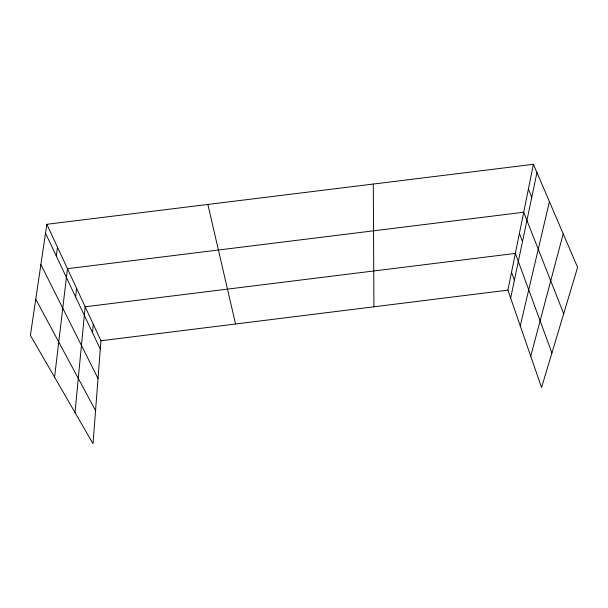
<?xml version="1.0" encoding="UTF-8"?>
<svg xmlns="http://www.w3.org/2000/svg" width="608" height="608" viewBox="0 0 608 608"><rect width="100%" height="100%" fill="white"/><g stroke="black" fill="none" stroke-linecap="round" stroke-linejoin="round"><path stroke-width="0.91" d="M46.839 224.299L100.936 340.746L93.009 443.696L30.4 335.373L46.839 224.299L533.414 164.304L577.6 267.383L541.553 387.509L507.908 290.13L533.414 164.304M92.53 332.728L93.26 324.239M75.004 412.551L85.15 306.782L515.356 253.407L551.92 352.944M75.643 296.97L76.57 288.298M54.568 377.188L67.458 268.69L523.693 212.245L563.692 313.728M56.308 256.044L57.479 247.213M510.659 298.08L536.955 172.558M520.258 325.858L549.419 201.643M530.738 356.212L563.206 233.799M100.936 340.746L507.908 290.13M35.758 299.182L95.555 410.605M40.88 264.526L98.025 378.518M45.516 233.198L100.29 349.152M528.398 189.042L531.772 197.273M519.399 233.426L522.5 241.566M511.533 272.27L514.383 280.288M207.86 204.448L235.554 324.003M373.297 184.042L373.928 306.789"/></g></svg>
